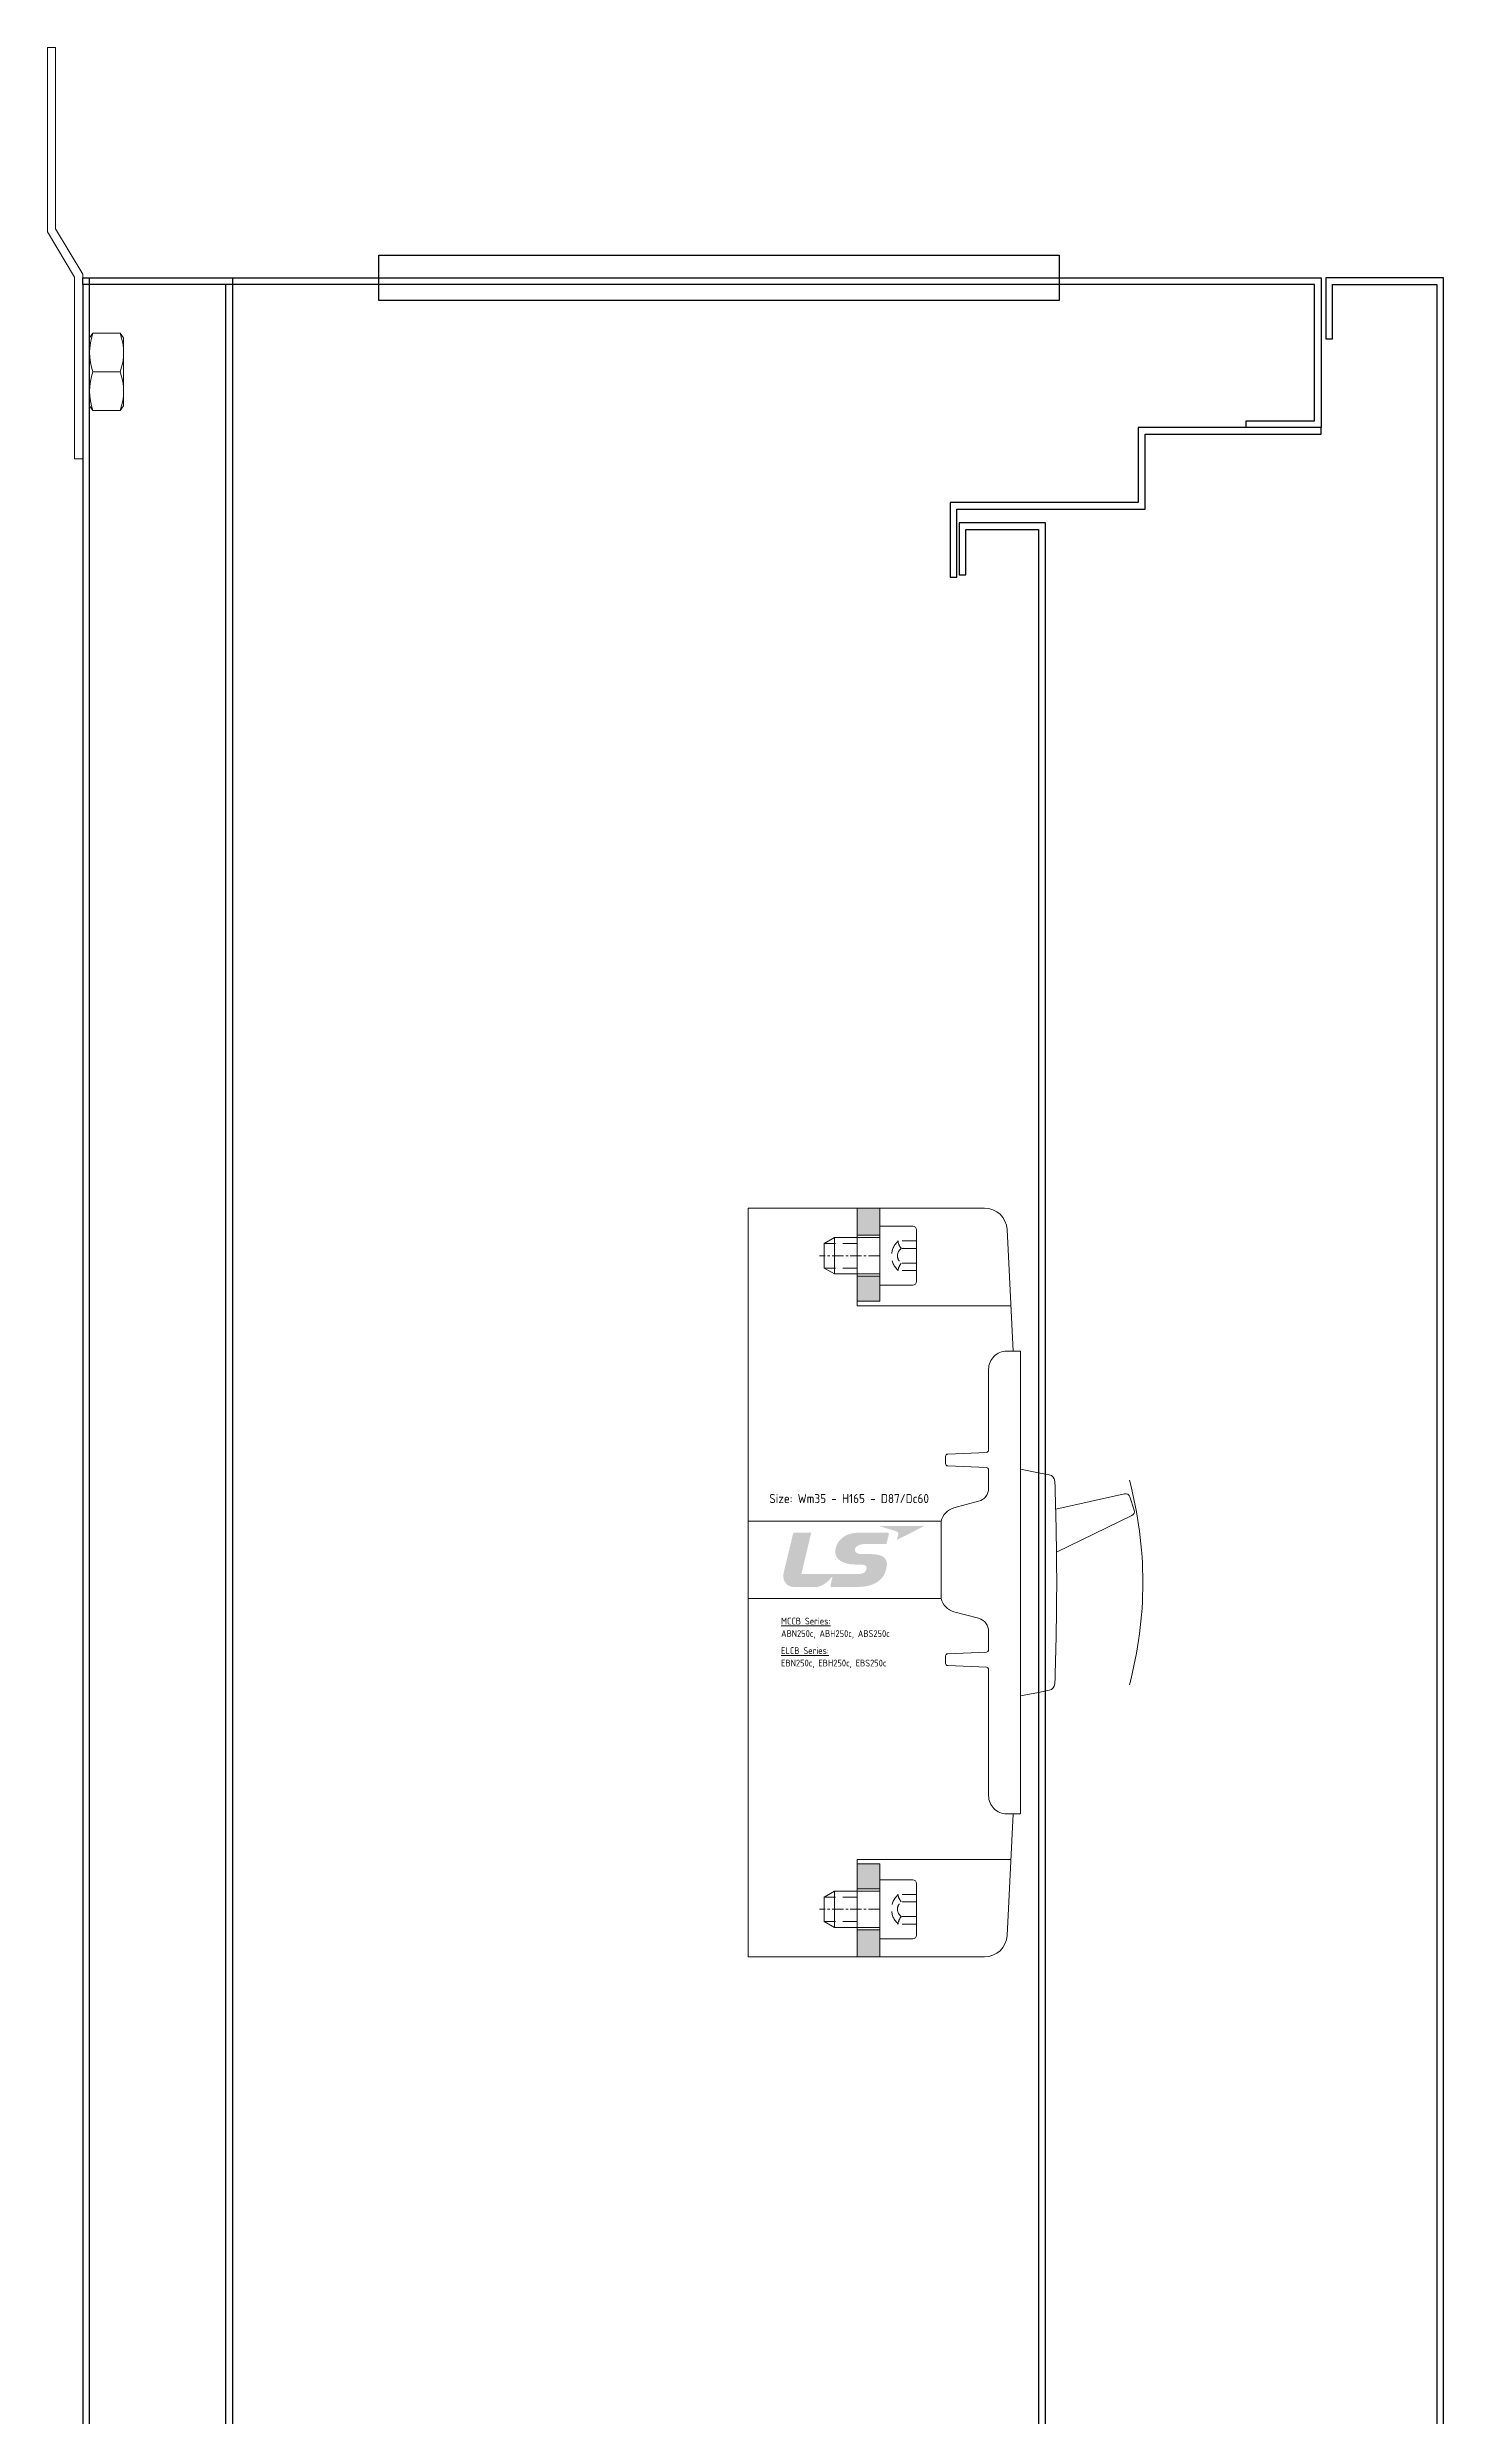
# Model space of a CAD drawing. Header units: millimetres. Extents: x 0 to 4548, y 0 to 3216.
# Drawn here: x 3257 to 3565, y 2036 to 2558 of the extents above; entities that cross this region are included whole.
import ezdxf
from ezdxf.enums import TextEntityAlignment as Align

# ---------------------------------------------------------------- set-up
doc = ezdxf.new("R2010")
doc.units = ezdxf.units.MM
for name, pattern in [('CENTER', [2, 1.25, -0.25, 0.25, -0.25]), ('HIDDEN', [9.525, 6.35, -3.175]), ('HIDDEN2', [4.7625, 3.175, -1.5875])]:
    doc.linetypes.add(name, pattern=pattern)
for name, color, linetype, lineweight in [('0 TĂNG CỨNG', 7, 'Continuous', 15), ('hw_Auxiliary', 2, 'Continuous', 13), ('hw_Center', 4, 'CENTER', 9)]:
    doc.layers.add(name, color=color, linetype=linetype, lineweight=lineweight)
doc.styles.add('WD_IEC', font='isocp2.shx')

# ---------------------------------------------------------------- blocks, each defined once
blk = doc.blocks.new('eku10')
at = {"color": 5}
blk.add_line((53937.85, -17418.72), (53931.85, -17418.72), dxfattribs=at)
blk.add_lwpolyline([(53937.85, -17401.72), (53938.6, -17402.72), (53938.6, -17417.72), (53937.85, -17418.72, 0.176471), (53937.85, -17410.22, 0.176471), (53937.85, -17401.72), (53931.85, -17401.72), (53931.1, -17402.72), (53931.1, -17417.72), (53931.85, -17418.72, -0.176471), (53931.85, -17410.22), (53937.85, -17410.22)], format="xyb", dxfattribs=at)
blk.add_arc((53943.52, -17405.97), 12.42, 159.984, 200.016, dxfattribs=at)
blk = doc.blocks.new('EKU 10')
at = {"layer": '0 TĂNG CỨNG'}
blk.add_blockref('eku10', (-53934.85, 17418.72), dxfattribs=at)
blk = doc.blocks.new('*U12925')
for p, q in [((0, 6.5), (0, -6.5)), ((10, 4), (0, 4)), ((5, 4), (5, -4)), ((12.29, 2.7), (10, 4)), ((10, 4), (10, -4)), ((12.29, -2.7), (12.29, 2.7)), ((0, -4), (10, -4)), ((10, -4), (12.29, -2.7))]:
    blk.add_line(p, q)
at = {"linetype": 'HIDDEN2'}
for p, q in [((-8.12, 3.25), (-4.06, 3.25)), ((-8.12, 1.62), (-4.76, 1.62)), ((5, 2.7), (12.29, 2.7)), ((-8.12, -1.62), (-4.76, -1.62)), ((-8.12, -3.25), (-4.06, -3.25)), ((5, -2.7), (12.29, -2.7))]:
    blk.add_line(p, q, dxfattribs=at)
blk.add_lwpolyline([(0, 6.5), (-7.31, 6.5, 0.414214), (-8.12, 5.69), (-8.12, -5.69, 0.414214), (-7.31, -6.5), (0, -6.5)], format="xyb")
for centre, radius, start, end in [((-6.76, 3.45), 2.71, 317.7354, 355.8315), ((-5.86, 0), 1.96, 304.1139, 55.8861), ((-6.98, 0), 4.37, 311.9186, 48.0814), ((-6.39, -3.29), 2.33, 0.8932, 45.5398)]:
    blk.add_arc(centre, radius, start, end, dxfattribs=at)
at = {"layer": 'hw_Center', "ltscale": 2}
blk.add_line((0, 0), (13.29, 0), dxfattribs=at)
blk = doc.blocks.new('*U10959')
h = blk.add_hatch(color=152)
edge = h.paths.add_edge_path()
edge.add_spline(control_points=[(8.564, 2.4685), (8.9563, 2.4685), (9.1808, 2.3695), (9.1808, 2.1071), (9.1808, 1.9364), (9.0647, 1.7112), (8.9598, 1.6289), (8.7187, 1.4434), (8.5071, 1.4239), (7.3804, 1.4239), (7.3804, 1.4239), (1.9845, 1.4239), (1.9845, 1.4239), (1.9845, 1.4239), (3.0765, 6), (3.0765, 6), (3.0765, 6), (1.2699, 6), (1.2699, 6), (1.1455, 6), (1.099, 5.9656), (1.0613, 5.8181), (1.0613, 5.8181), (0.0442, 1.6058), (0.0442, 1.6058), (-0.1471, 0.7691), (0.2857, 0), (1.2486, 0), (2.2111, 0), (2.7619, 0), (3.5799, 0), (4.1541, 0), (4.8861, 0.4936), (5.2879, 1.0618), (5.3385, 1.1329), (5.4271, 1.146), (5.3916, 0.9943), (5.3208, 0.6944), (5.236, 0.3324), (5.2144, 0.2429), (5.1738, 0.067), (5.266, 0), (5.3495, 0), (5.3495, 0), (7.4326, 0), (8.0953, 0), (10.4251, 0), (11.3139, 1.1151), (11.4147, 2.4436), (11.4656, 3.1179), (10.9845, 3.6322), (9.6483, 3.6322), (9.6483, 3.6322), (8.9865, 3.6322), (8.6221, 3.6322), (8.2547, 3.6322), (7.8802, 3.7638), (7.8802, 4.0914), (7.8802, 4.4268), (8.308, 4.7296), (8.8585, 4.7296), (8.8585, 4.7296), (11.3596, 4.7296), (11.3596, 4.7296), (11.3596, 4.7296), (11.5587, 5.5206), (11.6019, 5.7037), (11.6558, 5.9342), (11.5877, 6), (11.4182, 6), (11.4182, 6), (8.3288, 6), (8.3288, 6), (6.5328, 6), (5.7269, 4.8013), (5.7269, 3.9445), (5.7269, 3.0871), (6.4178, 2.4697), (8.1984, 2.4697), (8.1984, 2.4697), (8.564, 2.4685), (8.564, 2.4685)], knot_values=[0, 0, 0, 0, 1, 1, 1, 2, 2, 2, 3, 3, 3, 4, 4, 4, 5, 5, 5, 6, 6, 6, 7, 7, 7, 8, 8, 8, 9, 9, 9, 10, 10, 10, 11, 11, 11, 12, 12, 12, 13, 13, 13, 14, 14, 14, 15, 15, 15, 16, 16, 16, 17, 17, 17, 18, 18, 18, 19, 19, 19, 20, 20, 20, 21, 21, 21, 22, 22, 22, 23, 23, 23, 24, 24, 24, 25, 25, 25, 26, 26, 26, 27, 27, 27, 27], degree=3, periodic=0)
h = blk.add_hatch(color=10)
edge = h.paths.add_edge_path()
edge.add_spline(control_points=[(10.5597, 6.7227), (10.5597, 6.7227), (15.5292, 6.7227), (15.5292, 6.7227), (15.5292, 6.7227), (12.5227, 5.194), (12.5227, 5.194), (12.5227, 5.194), (12.6282, 5.6846), (12.6608, 5.831), (12.6957, 5.9856), (12.6412, 6.0887), (12.451, 6.1474), (12.2549, 6.2072), (10.5597, 6.7227), (10.5597, 6.7227)], knot_values=[0, 0, 0, 0, 1, 1, 1, 2, 2, 2, 3, 3, 3, 4, 4, 4, 5, 5, 5, 5], degree=3, periodic=0)
at = {"layer": 'Defpoints', "color": 2, "linetype": 'ByBlock', "lineweight": 9}
blk.add_line((5.7544, 3), (5.7544, 3), dxfattribs=at)
blk = doc.blocks.new('*U10958')
at = {"linetype": 'ByBlock', "lineweight": 9}
h = blk.add_hatch(color=10, dxfattribs=at)
h.paths.add_polyline_path([(29, 82.5), (24, 82.5), (24, 76.5), (29, 76.5)])
h.paths.add_polyline_path([(24, 67.5), (24, 62), (29, 62), (29, 67.5)])
h = blk.add_hatch(color=10, dxfattribs=at)
h.paths.add_polyline_path([(29, -76.5), (24, -76.5), (24, -82.5), (29, -82.5)])
h.paths.add_polyline_path([(29, -67.5), (29, -62), (24, -62), (24, -67.5)])
at = {"color": 112, "linetype": 'ByBlock', "lineweight": 9}
blk.add_line((60, 25), (60, -25), dxfattribs=at)
at = {"color": 150, "linetype": 'ByBlock', "lineweight": 9}
blk.add_line((64, 24.2), (64, -24.2), dxfattribs=at)
at = {"linetype": 'ByBlock', "lineweight": 18, "ltscale": 15}
blk.add_lwpolyline([(58.44, -51), (57.07, -77.76, -0.399303), (52.08, -82.5), (0, -82.5), (0, 82.5), (52.08, 82.5, -0.399303), (57.07, 77.76), (58.44, 51)], format="xyb", dxfattribs=at)
at = {"color": 10, "linetype": 'ByBlock', "lineweight": 9}
for points in [[(29, 82.5), (24, 82.5), (24, 62), (29, 62)], [(29, 76.5), (24, 76.5), (24, 67.5), (29, 67.5)], [(29, -82.5), (24, -82.5), (24, -62), (29, -62)], [(29, -76.5), (24, -76.5), (24, -67.5), (29, -67.5)]]:
    blk.add_lwpolyline(points, close=True, dxfattribs=at)
for points in [[(24, 82.5), (24, 61), (57.93, 61)], [(24, -82.5), (24, -61), (57.93, -61)]]:
    blk.add_lwpolyline(points, dxfattribs=at)
at = {"color": 0, "linetype": 'ByBlock', "lineweight": 18}
blk.add_lwpolyline([(53, 24.82, 0.401491), (52.52, 25.32), (43.98, 25.69, -0.401491), (43.5, 26.19), (43.5, 27.81, -0.401491), (43.98, 28.31), (52.52, 28.68, 0.401491), (53, 29.18), (53, 47, -0.414214), (57, 51), (60, 51), (60, 25), (64, 24.2), (66.38, 23.73, -0.347339), (67.58, 22.32, -0.009301), (68, 0, -0.009301), (67.58, -22.32, -0.347339), (66.38, -23.73), (64, -24.2), (60, -25), (60, -51), (57, -51, -0.414214), (53, -47), (53, -19.18, 0.401491), (52.52, -18.68), (43.98, -18.31, -0.401491), (43.5, -17.81), (43.5, -16.19, -0.401491), (43.98, -15.69), (52.52, -15.32, 0.401491), (53, -14.82), (53, -10.79, 0.339454), (50.78, -7.89), (45.36, -6.44, -0.275977), (42.51, -3.5), (42.51, 5), (42.51, 13.5, -0.275977), (45.36, 16.44), (50.78, 17.89, 0.339454), (53, 20.79)], format="xyb", close=True, dxfattribs=at)
blk.add_lwpolyline([(67.78, 16.19), (82.98, 19.54, -0.386063), (84.15, 18.88), (85.09, 15.96, -0.374556), (84.58, 14.76), (67.96, 6.7)], format="xyb", dxfattribs=at)
at = {"linetype": 'ByBlock', "lineweight": 18, "ltscale": 15}
blk.add_lwpolyline([(42.51, -3.5), (0, -3.5), (0, 13.5), (42.51, 13.5)], close=True, dxfattribs=at)
at = {"layer": 'Defpoints', "color": 8, "linetype": 'HIDDEN', "lineweight": 9, "ltscale": 10}
blk.add_arc((0, 0), 87, 345, 15, dxfattribs=at)
at = {"color": 0, "linetype": 'ByBlock', "lineweight": 9, "xscale": 2, "yscale": 2, "zscale": 2}
blk.add_blockref('*U10959', (7.74, -1), dxfattribs=at)
at = {"layer": 'hw_Auxiliary', "color": 0, "linetype": 'ByBlock', "lineweight": 9, "rotation": 180}
blk.add_blockref('*U12925', (29, 72), dxfattribs=at)
at = {"layer": 'hw_Auxiliary', "color": 0, "linetype": 'ByBlock', "lineweight": 9, "xscale": -1}
blk.add_blockref('*U12925', (29, -72), dxfattribs=at)
at = {"color": 8, "linetype": 'ByBlock', "lineweight": 9, "style": 'WD_IEC'}
blk.add_text('Size: Wm35 - H165 - D87/Dc60', height=2, dxfattribs=at).set_placement((22.25, 18.5), align=Align.MIDDLE_CENTER)
at = {"layer": 'Defpoints', "color": 8, "linetype": 'ByBlock', "lineweight": 9, "style": 'WD_IEC'}
for s, p in [('%%UMCCB Series:', (7.25, -8.5)), ('%%UELCB Series:', (7.25, -15)), ('ABN250c, ABH250c, ABS250c', (7.25, -11.25)), ('EBN250c, EBH250c, EBS250c', (7.25, -17.75))]:
    blk.add_text(s, height=1.5, dxfattribs=at).set_placement(p, align=Align.MIDDLE_LEFT)

msp = doc.modelspace()

# ---------------------------------------------------------------- linework, layer by layer
at = {"color": 8}
for p, q in [((3296.51, 2505.71), (3296.51, 1708.71)), ((3298.01, 2505.71), (3298.01, 1708.71))]:
    msp.add_line(p, q, dxfattribs=at)
at = {"color": 2}
msp.add_lwpolyline([(3330.25, 2512.21), (3480.25, 2512.21), (3480.25, 2502.21), (3330.25, 2502.21)], close=True, dxfattribs=at)
at = {"color": 7}
for points in [[(3521.51, 2475.71), (3536.51, 2475.71), (3536.51, 2505.71), (3266.51, 2505.71), (3266.51, 2507.21), (3298.01, 2507.21), (3298.01, 2505.71), (3296.51, 2505.71), (3296.51, 2505.71), (3265.01, 2505.71), (3265.01, 2507.21), (3538.01, 2507.21), (3538.01, 2474.21), (3521.51, 2474.21)], [(3540.51, 2493.71), (3540.51, 2505.71), (3563.51, 2505.71), (3563.51, 1710.71), (3540.51, 1710.71), (3540.51, 1722.71), (3539.01, 1722.71), (3539.01, 1709.21), (3565.01, 1709.21), (3565.01, 2507.21), (3539.01, 2507.21), (3539.01, 2493.71)]]:
    msp.add_lwpolyline(points, close=True, dxfattribs=at)
msp.add_lwpolyline([(3265.01, 1708.71), (3266.51, 1708.71), (3266.51, 2505.71), (3265.01, 2505.71)], close=True)
at = {"color": 3}
msp.add_lwpolyline([(3538.01, 2474.21), (3497.71, 2474.21), (3497.71, 2457.71), (3456.21, 2457.71), (3456.21, 2441.21), (3457.71, 2441.21), (3457.71, 2456.21), (3499.21, 2456.21), (3499.21, 2472.71), (3538.01, 2472.71)], close=True, dxfattribs=at)
at = {"color": 6}
msp.add_lwpolyline([(3459.71, 2441.71), (3459.71, 2451.71), (3475.71, 2451.71), (3475.71, 1763.71), (3459.71, 1763.71), (3459.71, 1773.71), (3458.21, 1773.71), (3458.21, 1762.21), (3477.21, 1762.21), (3477.21, 2453.21), (3458.21, 2453.21), (3458.21, 2441.71)], close=True, dxfattribs=at)
at = {"layer": '0 TĂNG CỨNG'}
msp.add_lwpolyline([(3259.01, 2557.96), (3257.21, 2557.96), (3257.21, 2517.33), (3263.21, 2507.33), (3263.21, 2467.33), (3265.01, 2467.33), (3265.01, 2507.96), (3259.01, 2517.96)], close=True, dxfattribs=at)

# ---------------------------------------------------------------- block references
msp.add_blockref('EKU 10', (3270.26, 2477.96))
at = {"color": 0, "linetype": 'ByBlock', "lineweight": 9}
msp.add_blockref('*U10958', (3411.71, 2219.71), dxfattribs=at)

doc.saveas('drawing.dxf')
